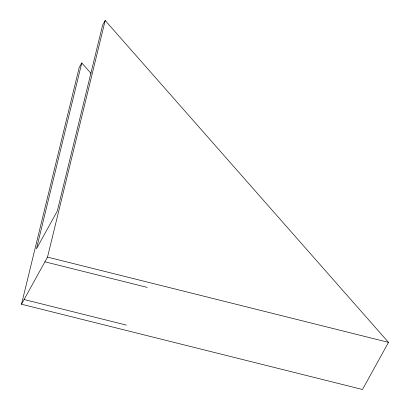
<?xml version="1.0" encoding="UTF-8"?>
<svg xmlns="http://www.w3.org/2000/svg" width="410" height="410" viewBox="0 0 410 410"><rect width="100%" height="100%" fill="white"/><g stroke="black" fill="none" stroke-linecap="round" stroke-linejoin="round"><path stroke-width="0.61" d="M81.78 62.92L36.459 248.819L57.277 211.114L102.592 25.215L105.196 20.5L388.501 342.37L362.481 389.5L21.499 304.23L79.176 67.629L81.78 62.92L91.087 73.498M21.499 304.23L47.519 257.101L105.196 20.5M47.519 257.101L388.501 342.37M44.915 261.811L147.21 287.395M24.103 299.515L126.398 325.099"/></g></svg>
